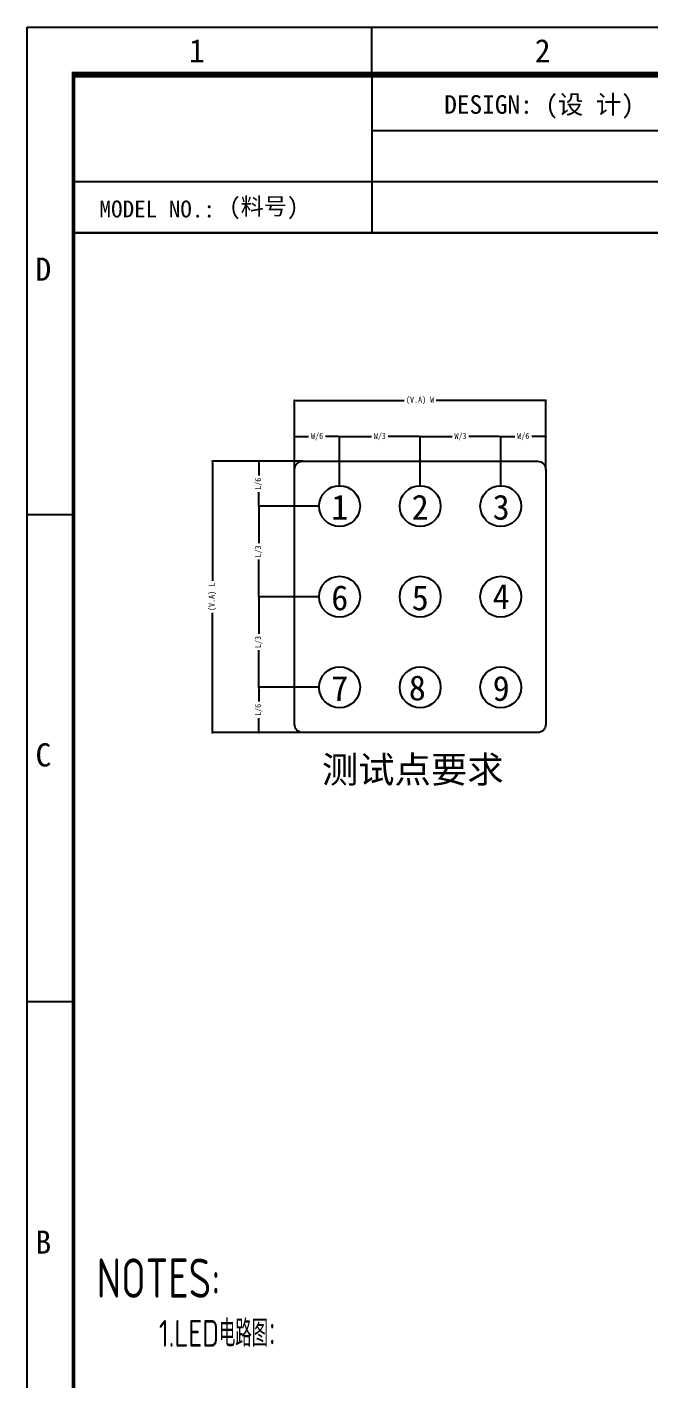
# Model space of a CAD drawing. Extents: x 6116 to 6512, y -490 to -205.
# Drawn here: x 6115.8 to 6199.6, y -387.1 to -204.8 of the extents above; entities that cross this region are included whole.
import ezdxf
from ezdxf.enums import TextEntityAlignment as Align

# ---------------------------------------------------------------- set-up
doc = ezdxf.new("R2010")
doc.units = 0
doc.layers.get('0').update_dxf_attribs({"linetype": 'CONTINUOUS'})
doc.layers.get('DEFPOINTS').update_dxf_attribs({"linetype": 'CONTINUOUS'})
for name, color, linetype in [('OBJ-FRAME', 4, 'CONTINUOUS'), ('TK-TEX', 7, 'CONTINUOUS'), ('TUKUAN', 7, 'CONTINUOUS'), ('TYPE', 134, 'CONTINUOUS')]:
    doc.layers.add(name, color=color, linetype=linetype)
doc.styles.get("Standard").update_dxf_attribs({"font": 'txt', "bigfont": 'gbcbig.shx'})
doc.styles.add('STANDARD-文字', font='gbenor.shx', dxfattribs={"width": 0.75, "bigfont": 'gbcbig.shx'})
doc.styles.add('宝明', font='simhei.ttf')
doc.dimstyles.new('ISO-25$0', dxfattribs={"dimtxt": 1.2, "dimasz": 0.9, "dimexe": 0.2, "dimexo": 0.2, "dimgap": 0.4, "dimtad": 0, "dimtxsty": 'STANDARD', "dimcen": 1.5, "dimclrd": 3, "dimclre": 3, "dimclrt": 3, "dimazin": 3, "dimtp": 1.2, "dimtm": 1.2, "dimtfac": 1, "dimtmove": 0, "dimatfit": 3, "dimtolj": 1})

# ---------------------------------------------------------------- blocks, each defined once
blk = doc.blocks.new('_DOT')
at = {"color": 0, "linetype": 'BYBLOCK'}
blk.add_line((-0.5, 0), (-1, 0), dxfattribs=at)
at = {"color": 0, "linetype": 'BYBLOCK', "const_width": 0.5}
blk.add_lwpolyline([(-0.25, 0, 1), (0.25, 0, 1)], format="xyb", close=True, dxfattribs=at)
blk = doc.blocks.new('*D39')
at = {"layer": 'DEFPOINTS', "color": 0, "linetype": 'BYBLOCK'}
for p in [(6185.59, -255.14), (6151.78, -264.44), (6185.59, -264.44)]:
    blk.add_point(p, dxfattribs=at)
at = {"layer": 'TUKUAN', "color": 3, "linetype": 'BYBLOCK'}
for p, q in [((6151.78, -264.44), (6151.78, -255.14)), ((6152.08, -255.14), (6166.51, -255.14)), ((6185.29, -255.14), (6170.85, -255.14)), ((6185.59, -264.44), (6185.59, -255.14))]:
    blk.add_line(p, q, dxfattribs=at)
at = {"layer": 'TUKUAN', "color": 3, "linetype": 'BYBLOCK', "xscale": 0.3, "yscale": 0.3, "zscale": 0.3, "rotation": 180}
blk.add_blockref('_DOT', (6151.78, -255.14), dxfattribs=at)
at = {"layer": 'TUKUAN', "color": 3, "linetype": 'BYBLOCK', "xscale": 0.3, "yscale": 0.3, "zscale": 0.3}
blk.add_blockref('_DOT', (6185.59, -255.14), dxfattribs=at)
at = {"layer": 'TUKUAN', "color": 3, "linetype": 'BYBLOCK', "insert": (6168.68, -255.14), "char_height": 0.8, "attachment_point": 5, "style": '宝明'}
blk.add_mtext('\\A1;(V.A) W ', dxfattribs=at)
blk = doc.blocks.new('*D40')
at = {"layer": 'DEFPOINTS', "color": 0, "linetype": 'BYBLOCK'}
for p in [(6157.84, -260.01), (6151.78, -264.44), (6157.84, -266.62)]:
    blk.add_point(p, dxfattribs=at)
at = {"layer": 'TUKUAN', "color": 3, "linetype": 'BYBLOCK'}
for p, q in [((6151.78, -264.44), (6151.78, -260.01)), ((6152.08, -260.01), (6153.66, -260.01)), ((6157.54, -260.01), (6155.95, -260.01)), ((6157.84, -266.62), (6157.84, -260.01))]:
    blk.add_line(p, q, dxfattribs=at)
at = {"layer": 'TUKUAN', "color": 3, "linetype": 'BYBLOCK', "xscale": 0.3, "yscale": 0.3, "zscale": 0.3, "rotation": 180}
blk.add_blockref('_DOT', (6151.78, -260.01), dxfattribs=at)
at = {"layer": 'TUKUAN', "color": 3, "linetype": 'BYBLOCK', "xscale": 0.3, "yscale": 0.3, "zscale": 0.3}
blk.add_blockref('_DOT', (6157.84, -260.01), dxfattribs=at)
at = {"layer": 'TUKUAN', "color": 3, "linetype": 'BYBLOCK', "insert": (6154.81, -260.01), "char_height": 0.8, "attachment_point": 5, "style": '宝明'}
blk.add_mtext('\\A1;W/6', dxfattribs=at)
blk = doc.blocks.new('*D41')
at = {"layer": 'DEFPOINTS', "color": 0, "linetype": 'BYBLOCK'}
for p in [(6168.68, -260.01), (6157.84, -266.62), (6168.68, -266.62)]:
    blk.add_point(p, dxfattribs=at)
at = {"layer": 'TUKUAN', "color": 3, "linetype": 'BYBLOCK'}
for p, q in [((6157.84, -266.62), (6157.84, -260.01)), ((6158.14, -260.01), (6162.13, -260.01)), ((6168.38, -260.01), (6164.39, -260.01)), ((6168.68, -266.62), (6168.68, -260.01))]:
    blk.add_line(p, q, dxfattribs=at)
at = {"layer": 'TUKUAN', "color": 3, "linetype": 'BYBLOCK', "xscale": 0.3, "yscale": 0.3, "zscale": 0.3, "rotation": 180}
blk.add_blockref('_DOT', (6157.84, -260.01), dxfattribs=at)
at = {"layer": 'TUKUAN', "color": 3, "linetype": 'BYBLOCK', "xscale": 0.3, "yscale": 0.3, "zscale": 0.3}
blk.add_blockref('_DOT', (6168.68, -260.01), dxfattribs=at)
at = {"layer": 'TUKUAN', "color": 3, "linetype": 'BYBLOCK', "insert": (6163.26, -260.01), "char_height": 0.8, "attachment_point": 5, "style": '宝明'}
blk.add_mtext('\\A1;W/3', dxfattribs=at)
blk = doc.blocks.new('*D42')
at = {"layer": 'DEFPOINTS', "color": 0, "linetype": 'BYBLOCK'}
for p in [(6179.53, -260.01), (6168.68, -266.62), (6179.53, -266.62)]:
    blk.add_point(p, dxfattribs=at)
at = {"layer": 'TUKUAN', "color": 3, "linetype": 'BYBLOCK'}
for p, q in [((6168.68, -266.62), (6168.68, -260.01)), ((6168.98, -260.01), (6172.97, -260.01)), ((6179.23, -260.01), (6175.24, -260.01)), ((6179.53, -266.62), (6179.53, -260.01))]:
    blk.add_line(p, q, dxfattribs=at)
at = {"layer": 'TUKUAN', "color": 3, "linetype": 'BYBLOCK', "xscale": 0.3, "yscale": 0.3, "zscale": 0.3, "rotation": 180}
blk.add_blockref('_DOT', (6168.68, -260.01), dxfattribs=at)
at = {"layer": 'TUKUAN', "color": 3, "linetype": 'BYBLOCK', "xscale": 0.3, "yscale": 0.3, "zscale": 0.3}
blk.add_blockref('_DOT', (6179.53, -260.01), dxfattribs=at)
at = {"layer": 'TUKUAN', "color": 3, "linetype": 'BYBLOCK', "insert": (6174.11, -260.01), "char_height": 0.8, "attachment_point": 5, "style": '宝明'}
blk.add_mtext('\\A1;W/3', dxfattribs=at)
blk = doc.blocks.new('*D43')
at = {"layer": 'DEFPOINTS', "color": 0, "linetype": 'BYBLOCK'}
for p in [(6185.59, -260.01), (6185.59, -263.34), (6179.53, -266.62)]:
    blk.add_point(p, dxfattribs=at)
at = {"layer": 'TUKUAN', "color": 3, "linetype": 'BYBLOCK'}
for p, q in [((6179.53, -266.62), (6179.53, -260.01)), ((6179.83, -260.01), (6181.41, -260.01)), ((6185.29, -260.01), (6183.71, -260.01)), ((6185.59, -263.34), (6185.59, -260.01))]:
    blk.add_line(p, q, dxfattribs=at)
at = {"layer": 'TUKUAN', "color": 3, "linetype": 'BYBLOCK', "xscale": 0.3, "yscale": 0.3, "zscale": 0.3, "rotation": 180}
blk.add_blockref('_DOT', (6179.53, -260.01), dxfattribs=at)
at = {"layer": 'TUKUAN', "color": 3, "linetype": 'BYBLOCK', "xscale": 0.3, "yscale": 0.3, "zscale": 0.3}
blk.add_blockref('_DOT', (6185.59, -260.01), dxfattribs=at)
at = {"layer": 'TUKUAN', "color": 3, "linetype": 'BYBLOCK', "insert": (6182.56, -260.01), "char_height": 0.8, "attachment_point": 5, "style": '宝明'}
blk.add_mtext('\\A1;W/6', dxfattribs=at)
blk = doc.blocks.new('*D44')
at = {"layer": 'DEFPOINTS', "color": 0, "linetype": 'BYBLOCK'}
for p in [(6146.96, -263.34), (6152.88, -263.34), (6155.08, -269.37)]:
    blk.add_point(p, dxfattribs=at)
at = {"layer": 'TUKUAN', "color": 3, "linetype": 'BYBLOCK'}
for p, q in [((6152.88, -263.34), (6146.96, -263.34)), ((6146.96, -263.64), (6146.96, -265.23)), ((6146.96, -269.07), (6146.96, -267.48)), ((6155.08, -269.37), (6146.96, -269.37))]:
    blk.add_line(p, q, dxfattribs=at)
at = {"layer": 'TUKUAN', "color": 3, "linetype": 'BYBLOCK', "xscale": 0.3, "yscale": 0.3, "zscale": 0.3}
for p, rotation in [((6146.96, -263.34), 90), ((6146.96, -269.37), 270)]:
    blk.add_blockref('_DOT', p, dxfattribs=dict(at, rotation=rotation))
at = {"layer": 'TUKUAN', "color": 3, "linetype": 'BYBLOCK', "insert": (6146.96, -266.36), "char_height": 0.8, "attachment_point": 5, "rotation": 90, "style": '宝明'}
blk.add_mtext('\\A1;L/6', dxfattribs=at)
blk = doc.blocks.new('*D45')
at = {"layer": 'DEFPOINTS', "color": 0, "linetype": 'BYBLOCK'}
for p in [(6155.08, -269.37), (6146.96, -281.58), (6155.08, -281.58)]:
    blk.add_point(p, dxfattribs=at)
at = {"layer": 'TUKUAN', "color": 3, "linetype": 'BYBLOCK'}
for p, q in [((6155.08, -269.37), (6146.96, -269.37)), ((6146.96, -269.67), (6146.96, -274.37)), ((6146.96, -281.28), (6146.96, -276.58)), ((6155.08, -281.58), (6146.96, -281.58))]:
    blk.add_line(p, q, dxfattribs=at)
at = {"layer": 'TUKUAN', "color": 3, "linetype": 'BYBLOCK', "xscale": 0.3, "yscale": 0.3, "zscale": 0.3}
for p, rotation in [((6146.96, -269.37), 90), ((6146.96, -281.58), 270)]:
    blk.add_blockref('_DOT', p, dxfattribs=dict(at, rotation=rotation))
at = {"layer": 'TUKUAN', "color": 3, "linetype": 'BYBLOCK', "insert": (6146.96, -275.48), "char_height": 0.8, "attachment_point": 5, "rotation": 90, "style": '宝明'}
blk.add_mtext('\\A1;L/3', dxfattribs=at)
blk = doc.blocks.new('*D46')
at = {"layer": 'DEFPOINTS', "color": 0, "linetype": 'BYBLOCK'}
for p in [(6155.08, -281.58), (6146.96, -293.78), (6155.08, -293.78)]:
    blk.add_point(p, dxfattribs=at)
at = {"layer": 'TUKUAN', "color": 3, "linetype": 'BYBLOCK'}
for p, q in [((6155.08, -281.58), (6146.96, -281.58)), ((6146.96, -281.88), (6146.96, -286.57)), ((6146.96, -293.48), (6146.96, -288.78)), ((6155.08, -293.78), (6146.96, -293.78))]:
    blk.add_line(p, q, dxfattribs=at)
at = {"layer": 'TUKUAN', "color": 3, "linetype": 'BYBLOCK', "xscale": 0.3, "yscale": 0.3, "zscale": 0.3}
for p, rotation in [((6146.96, -281.58), 90), ((6146.96, -293.78), 270)]:
    blk.add_blockref('_DOT', p, dxfattribs=dict(at, rotation=rotation))
at = {"layer": 'TUKUAN', "color": 3, "linetype": 'BYBLOCK', "insert": (6146.96, -287.68), "char_height": 0.8, "attachment_point": 5, "rotation": 90, "style": '宝明'}
blk.add_mtext('\\A1;L/3', dxfattribs=at)
blk = doc.blocks.new('*D47')
at = {"layer": 'DEFPOINTS', "color": 0, "linetype": 'BYBLOCK'}
for p in [(6152.88, -263.34), (6140.72, -299.87), (6152.88, -299.87)]:
    blk.add_point(p, dxfattribs=at)
at = {"layer": 'TUKUAN', "color": 3, "linetype": 'BYBLOCK'}
for p, q in [((6152.88, -263.34), (6140.72, -263.34)), ((6140.72, -263.64), (6140.72, -279.45)), ((6140.72, -299.57), (6140.72, -283.76)), ((6152.88, -299.87), (6140.72, -299.87))]:
    blk.add_line(p, q, dxfattribs=at)
at = {"layer": 'TUKUAN', "color": 3, "linetype": 'BYBLOCK', "xscale": 0.3, "yscale": 0.3, "zscale": 0.3}
for p, rotation in [((6140.72, -263.34), 90), ((6140.72, -299.87), 270)]:
    blk.add_blockref('_DOT', p, dxfattribs=dict(at, rotation=rotation))
at = {"layer": 'TUKUAN', "color": 3, "linetype": 'BYBLOCK', "insert": (6140.72, -281.6), "char_height": 0.8, "attachment_point": 5, "rotation": 90, "style": '宝明'}
blk.add_mtext('\\A1;(V.A) L', dxfattribs=at)
blk = doc.blocks.new('*D48')
at = {"layer": 'DEFPOINTS', "color": 0, "linetype": 'BYBLOCK'}
for p in [(6155.08, -293.78), (6146.96, -299.87), (6152.88, -299.87)]:
    blk.add_point(p, dxfattribs=at)
at = {"layer": 'TUKUAN', "color": 3, "linetype": 'BYBLOCK'}
for p, q in [((6155.08, -293.78), (6146.96, -293.78)), ((6146.96, -294.08), (6146.96, -295.7)), ((6146.96, -299.57), (6146.96, -297.94)), ((6152.88, -299.87), (6146.96, -299.87))]:
    blk.add_line(p, q, dxfattribs=at)
at = {"layer": 'TUKUAN', "color": 3, "linetype": 'BYBLOCK', "xscale": 0.3, "yscale": 0.3, "zscale": 0.3}
for p, rotation in [((6146.96, -293.78), 90), ((6146.96, -299.87), 270)]:
    blk.add_blockref('_DOT', p, dxfattribs=dict(at, rotation=rotation))
at = {"layer": 'TUKUAN', "color": 3, "linetype": 'BYBLOCK', "insert": (6146.96, -296.82), "char_height": 0.8, "attachment_point": 5, "rotation": 90, "style": '宝明'}
blk.add_mtext('\\A1;L/6', dxfattribs=at)

msp = doc.modelspace()

# ---------------------------------------------------------------- linework, layer by layer
at = {"color": 4}
for p, q in [((6162.198, -211.096), (6162.198, -204.845)), ((6162.198, -211.413), (6162.198, -232.562)), ((6162.198, -218.78), (6506.029, -218.78)), ((6506.029, -232.562), (6122.036, -232.562)), ((6115.785, -269.299), (6115.785, -265.725)), ((6115.785, -270.48), (6122.036, -270.48)), ((6115.785, -336.116), (6122.036, -336.116))]:
    msp.add_line(p, q, dxfattribs=at)
at = {"color": 4, "ltscale": 50}
msp.add_lwpolyline([(6115.785, -204.845), (6512.28, -204.845), (6512.28, -489.673), (6115.785, -489.673)], close=True, dxfattribs=at)
at = {"color": 4}
for points, const_width in [([(6122.036, -483.422), (6506.029, -483.422), (6506.029, -211.096), (6122.036, -211.096), (6122.036, -483.422)], 0.475), ([(6122.036, -483.422), (6506.029, -483.422), (6506.029, -211.096), (6122.036, -211.096), (6122.036, -483.422)], 0.475), ([(6506.029, -232.879), (6506.029, -211.413), (6122.036, -211.413), (6122.036, -232.562)], 0.475), ([(6122.036, -225.671), (6301.113, -225.671)], 0.297), ([(6122.036, -232.562), (6506.029, -232.562)], 0.297)]:
    msp.add_lwpolyline(points, dxfattribs=dict(at, const_width=const_width))
at = {"layer": 'TUKUAN'}
msp.add_lwpolyline([(6152.877, -263.34), (6184.491, -263.34, -0.4142136), (6185.59, -264.44), (6185.59, -298.763, -0.4142136), (6184.488, -299.865), (6152.877, -299.865, -0.4142136), (6151.775, -298.763), (6151.775, -264.442, -0.4142136)], format="xyb", close=True, dxfattribs=at)
for centre in [(6157.836, -269.374), (6168.683, -269.374), (6179.53, -269.374), (6157.836, -281.576), (6168.683, -281.576), (6179.53, -281.576), (6157.836, -293.778), (6168.683, -293.778), (6179.53, -293.778)]:
    msp.add_circle(centre, 2.755, dxfattribs=at)

# ---------------------------------------------------------------- texts
at = {"color": 4, "style": '宝明'}
for s, height, p in [('1', 3.125, (6137.561, -209.596)), ('2', 3.125, (6184.104, -209.596)), (' MODEL NO.:', 2.28342, (6123.98, -230.491)), ('D', 3.125, (6116.916, -239.025)), ('C ', 3.1255, (6116.916, -304.441)), ('B', 3.125, (6116.916, -370.076))]:
    msp.add_text(s, height=height, dxfattribs=at).set_placement(p)
msp.add_text('DESIGN: (设 计)', height=2.5004, dxfattribs=at).set_placement((6184.692, -216.522), align=Align.CENTER)
at = {"color": 4, "insert": (6142.971, -227.836), "char_height": 2.28342, "width": 23.8198, "attachment_point": 1, "style": '宝明'}
msp.add_mtext('{\\fSimSun|b0|i0|c134|p54;(料号)}', dxfattribs=at)
at = {"layer": 'OBJ-FRAME', "color": 4, "style": 'STANDARD-文字', "width": 0.85}
for s, height, p in [('NOTES:', 5.3016, (6125.148, -376.016)), ('1.LED电路图：', 3.6045, (6133.528, -382.601))]:
    msp.add_text(s, height=height, dxfattribs=at).set_placement(p)
at = {"layer": 'TK-TEX', "style": '宝明'}
for s, p in [('2', (6167.545, -271.199)), ('3', (6178.445, -271.199)), ('1', (6156.721, -271.199)), ('6', (6156.721, -283.401)), ('5', (6167.545, -283.401)), ('4', (6178.445, -283.244)), ('7', (6156.721, -295.603)), ('8', (6167.158, -295.537)), ('9', (6178.445, -295.603))]:
    msp.add_text(s, height=3.367, dxfattribs=at).set_placement(p)
at = {"layer": 'TYPE', "color": 2, "insert": (6155.462, -303.061), "char_height": 3.5863, "width": 27.50166, "attachment_point": 1, "style": '宝明'}
msp.add_mtext('测试点要求', dxfattribs=at)

# ---------------------------------------------------------------- dimensions: what is measured, and where the dimension line sits
at = {"layer": 'TUKUAN', "linetype": 'BYBLOCK'}
for base, p1, p2, text, picture, middle in [((6185.59, -255.137), (6151.775, -264.442), (6185.59, -264.442), '(V.A) W ', '*D39', (6168.683, -255.137)), ((6168.683, -260.008), (6157.836, -266.619), (6168.683, -266.619), 'W/3', '*D41', (6163.26, -260.008)), ((6179.53, -260.008), (6168.683, -266.619), (6179.53, -266.619), 'W/3', '*D42', (6174.106, -260.008)), ((6185.59, -260.008), (6179.53, -266.619), (6185.59, -263.34), 'W/6', '*D43', (6182.56, -260.008))]:
    dim = msp.add_linear_dim(base=base, p1=p1, p2=p2, text=text, dimstyle='ISO-25$0', override={"dimtxt": 0.8, "dimasz": 0.3, "dimexe": 0, "dimexo": 0, "dimgap": 0.3, "dimtxsty": '宝明', "dimblk1": 'DOT', "dimblk2": 'DOT', "dimsah": 1}, dxfattribs=at)
    dim.commit()
    dim.dimension.update_dxf_attribs({"geometry": picture, "text_midpoint": middle})
dim = msp.add_linear_dim(base=(6157.836, -260.008), p1=(6151.775, -264.442), p2=(6157.836, -266.619), text='W/6', dimstyle='ISO-25$0', override={"dimtxt": 0.8, "dimasz": 0.3, "dimexe": 0, "dimexo": 0, "dimgap": 0.3, "dimtxsty": '宝明', "dimblk1": 'DOT', "dimblk2": 'DOT', "dimsah": 1}, dxfattribs=at)
dim.commit()
dim.dimension.update_dxf_attribs({"geometry": '*D40', "text_midpoint": (6154.806, -260.008), "dimtype": 160})
dim = msp.add_linear_dim(base=(6140.723, -299.865), p1=(6152.877, -263.34), p2=(6152.877, -299.865), angle=90, text='(V.A) L', dimstyle='ISO-25$0', override={"dimtxt": 0.8, "dimasz": 0.3, "dimexe": 0, "dimexo": 0, "dimgap": 0.3, "dimtxsty": '宝明', "dimblk1": 'DOT', "dimblk2": 'DOT', "dimsah": 1}, dxfattribs=at)
dim.commit()
dim.dimension.update_dxf_attribs({"geometry": '*D47', "text_midpoint": (6140.723, -281.603), "dimtype": 160})
for base, p1, p2, text, picture, middle in [((6146.963, -263.34), (6155.081, -269.374), (6152.877, -263.34), 'L/6', '*D44', (6146.963, -266.357)), ((6146.963, -281.576), (6155.081, -269.374), (6155.081, -281.576), 'L/3', '*D45', (6146.963, -275.475)), ((6146.963, -293.778), (6155.081, -281.576), (6155.081, -293.778), 'L/3', '*D46', (6146.963, -287.677)), ((6146.963, -299.865), (6155.081, -293.778), (6152.877, -299.865), 'L/6', '*D48', (6146.963, -296.822))]:
    dim = msp.add_linear_dim(base=base, p1=p1, p2=p2, angle=90, text=text, dimstyle='ISO-25$0', override={"dimtxt": 0.8, "dimasz": 0.3, "dimexe": 0, "dimexo": 0, "dimgap": 0.3, "dimtxsty": '宝明', "dimblk1": 'DOT', "dimblk2": 'DOT', "dimsah": 1}, dxfattribs=at)
    dim.commit()
    dim.dimension.update_dxf_attribs({"geometry": picture, "text_midpoint": middle})

doc.saveas('drawing.dxf')
